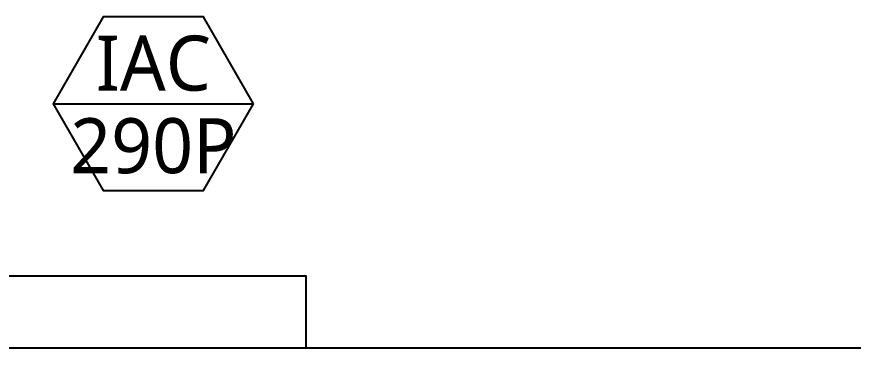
# Model space of a CAD drawing. Header units: millimetres. Extents: x 10547 to 11305, y 9897 to 10391.
# Drawn here: x 10665.42 to 10703.43, y 10049.25 to 10064.3 of the extents above; entities that cross this region are included whole.
import ezdxf
from ezdxf.enums import TextEntityAlignment as Align

# ---------------------------------------------------------------- set-up
doc = ezdxf.new("R2010")
doc.units = ezdxf.units.MM
doc.layers.add('LG-장비번호', color=7, linetype='Continuous')
doc.layers.add('실명', color=231, linetype='Continuous')
doc.styles.add('LG전자', font='')
doc.styles.get('LG전자').set_extended_font_data('Malgun Gothic')

msp = doc.modelspace()

# ---------------------------------------------------------------- linework, layer by layer
at = {"layer": 'LG-장비번호', "color": 1}
msp.add_line((10667.068, 10060.353), (10676.183, 10060.353), dxfattribs=at)
at = {"layer": 'LG-장비번호', "color": 252}
msp.add_line((11218.883, 10049.248), (10546.997, 10049.248), dxfattribs=at)
at = {"layer": 'LG-장비번호', "color": 1}
msp.add_lwpolyline([(10676.183, 10060.353), (10673.904, 10064.3), (10669.347, 10064.3), (10667.068, 10060.353), (10669.347, 10056.406), (10673.904, 10056.406)], close=True, dxfattribs=at)
at = {"layer": '실명', "color": 1}
msp.add_lwpolyline([(10630.627, 10049.248), (10630.627, 10052.533), (10678.558, 10052.533), (10678.558, 10049.248)], close=True, dxfattribs=at)

# ---------------------------------------------------------------- texts
at = {"layer": 'LG-장비번호', "style": 'LG전자'}
for s, p in [('IAC', (10671.626, 10062.194)), ('290P', (10671.626, 10058.446))]:
    msp.add_text(s, height=2.5, dxfattribs=at).set_placement(p, align=Align.MIDDLE)

doc.saveas('drawing.dxf')
